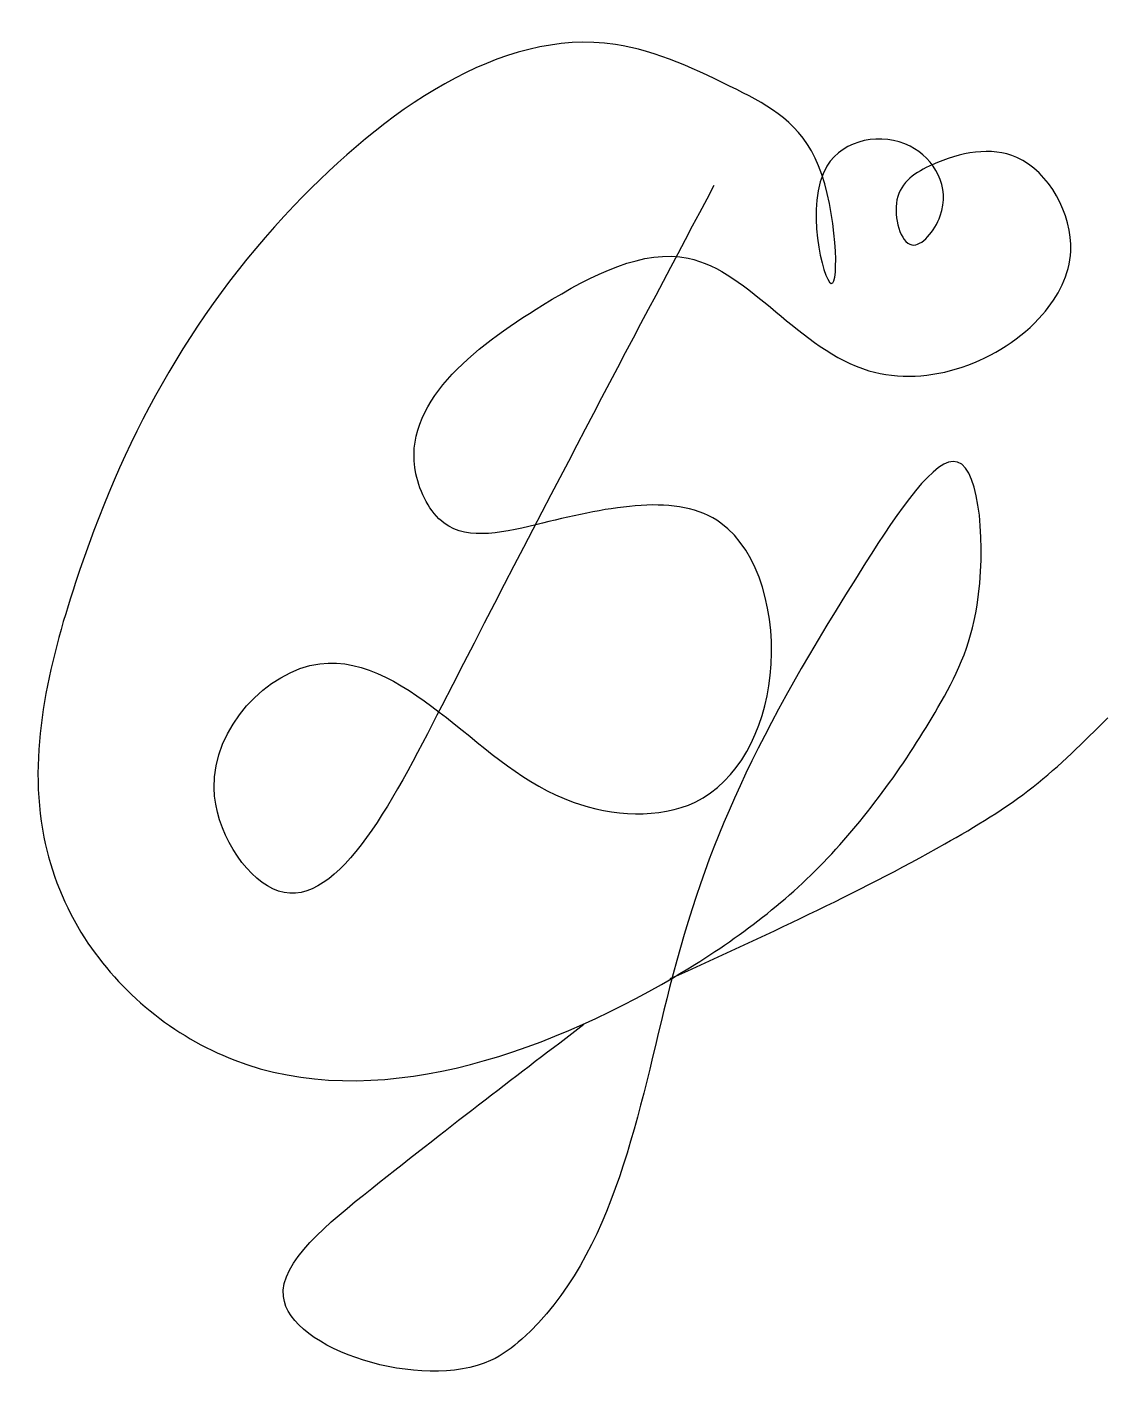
# Model space of a CAD drawing. Header units: millimetres. Extents: x 5.24 to 9.12, y 0.02 to 4.92.
import ezdxf

# ---------------------------------------------------------------- set-up
doc = ezdxf.new("R2010")
doc.units = ezdxf.units.MM

msp = doc.modelspace()

# ---------------------------------------------------------------- linework, layer by layer
at = {"color": 5}
for points in [[(7.7049, 4.3486), (6.7274, 2.4793), (6.1208, 1.8225), (5.9101, 2.1846), (6.2893, 2.6309), (6.7443, 2.4372), (7.1993, 2.134), (7.6375, 2.134), (7.9072, 2.5887), (7.7301, 3.1361), (7.0898, 3.1361), (6.7359, 3.1361), (6.6348, 3.3129), (7.0898, 3.9192), (7.6122, 4.0876), (8.261, 3.6834), (8.8846, 3.8855), (8.9857, 4.1129), (8.7919, 4.4497), (8.4886, 4.4234), (8.3621, 4.297), (8.4156, 4.1353), (8.5173, 4.2396), (8.4091, 4.4899), (8.1104, 4.4182), (8.1261, 3.9972), (8.0804, 4.4195), (7.7866, 4.6931), (7.3508, 4.8553), (6.1978, 4.2764), (5.4127, 2.9227), (5.299, 2.0085), (5.4452, 1.6461), (5.9811, 1.2079), (7.5618, 1.5054), (8.0977, 1.9166), (8.5091, 2.4737), (8.6499, 2.8416), (8.5795, 3.3555), (8.2493, 2.9931), (7.5456, 1.4676), (7.015, 0.2049), (6.9031, 0.1281), (6.159, 0.3577), (6.4762, 0.7459), (7.2376, 1.3356)], [(7.5481, 1.4997), (8.5338, 1.9838), (8.851, 2.189), (9.1186, 2.4364)]]:
    msp.add_spline(points, degree=3, dxfattribs=at)

doc.saveas('drawing.dxf')
